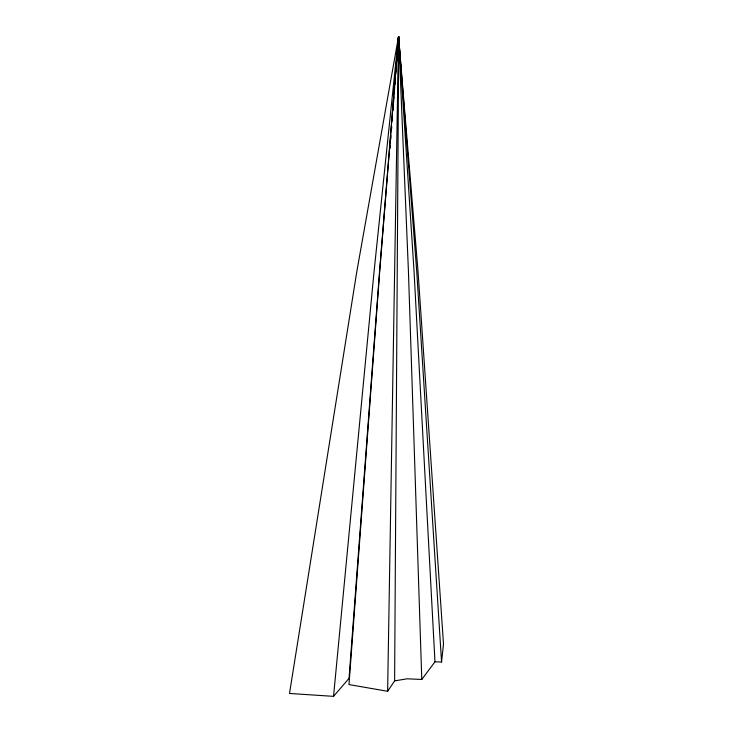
<?xml version="1.0" encoding="UTF-8"?>
<svg xmlns="http://www.w3.org/2000/svg" width="733" height="733" viewBox="0 0 733 733"><rect width="100%" height="100%" fill="white"/><g stroke="black" fill="none" stroke-linecap="round" stroke-linejoin="round"><path stroke-width="1.1" d="M398.743 36.705L394.611 680.884L387.629 691.283L348.981 684.576L379.703 271.531L398.505 36.65L417.957 270.431L443.492 644.069L441.559 662.018L434.971 661.817L421.787 679.473L407.099 678.804L394.611 680.884M396.37 65.1L398.532 36.659L387.629 691.283M390.148 148.249L390.313 145.968M390.826 139.133L391.083 135.715M391.587 128.88L391.761 126.598M392.182 120.899L392.522 116.345M392.943 110.646L393.291 106.083M393.539 102.666L393.969 96.976M394.308 92.413L394.73 86.723M394.904 84.442L395.417 77.616M395.683 74.207L396.205 67.381M398.532 36.668L379.566 271.219L349.045 678.346L333.542 696.35L289.508 693.464L356.852 271.357L398.505 36.65L374.022 271.943L333.542 696.35M398.028 41.259L398.505 36.705M421.787 679.473L408.464 272.025L398.66 36.668L416.729 271.357L441.559 662.018M398.725 36.687L414.044 271.274L434.971 661.817M398.624 36.714L398.569 42.422L398.615 36.714"/></g></svg>
